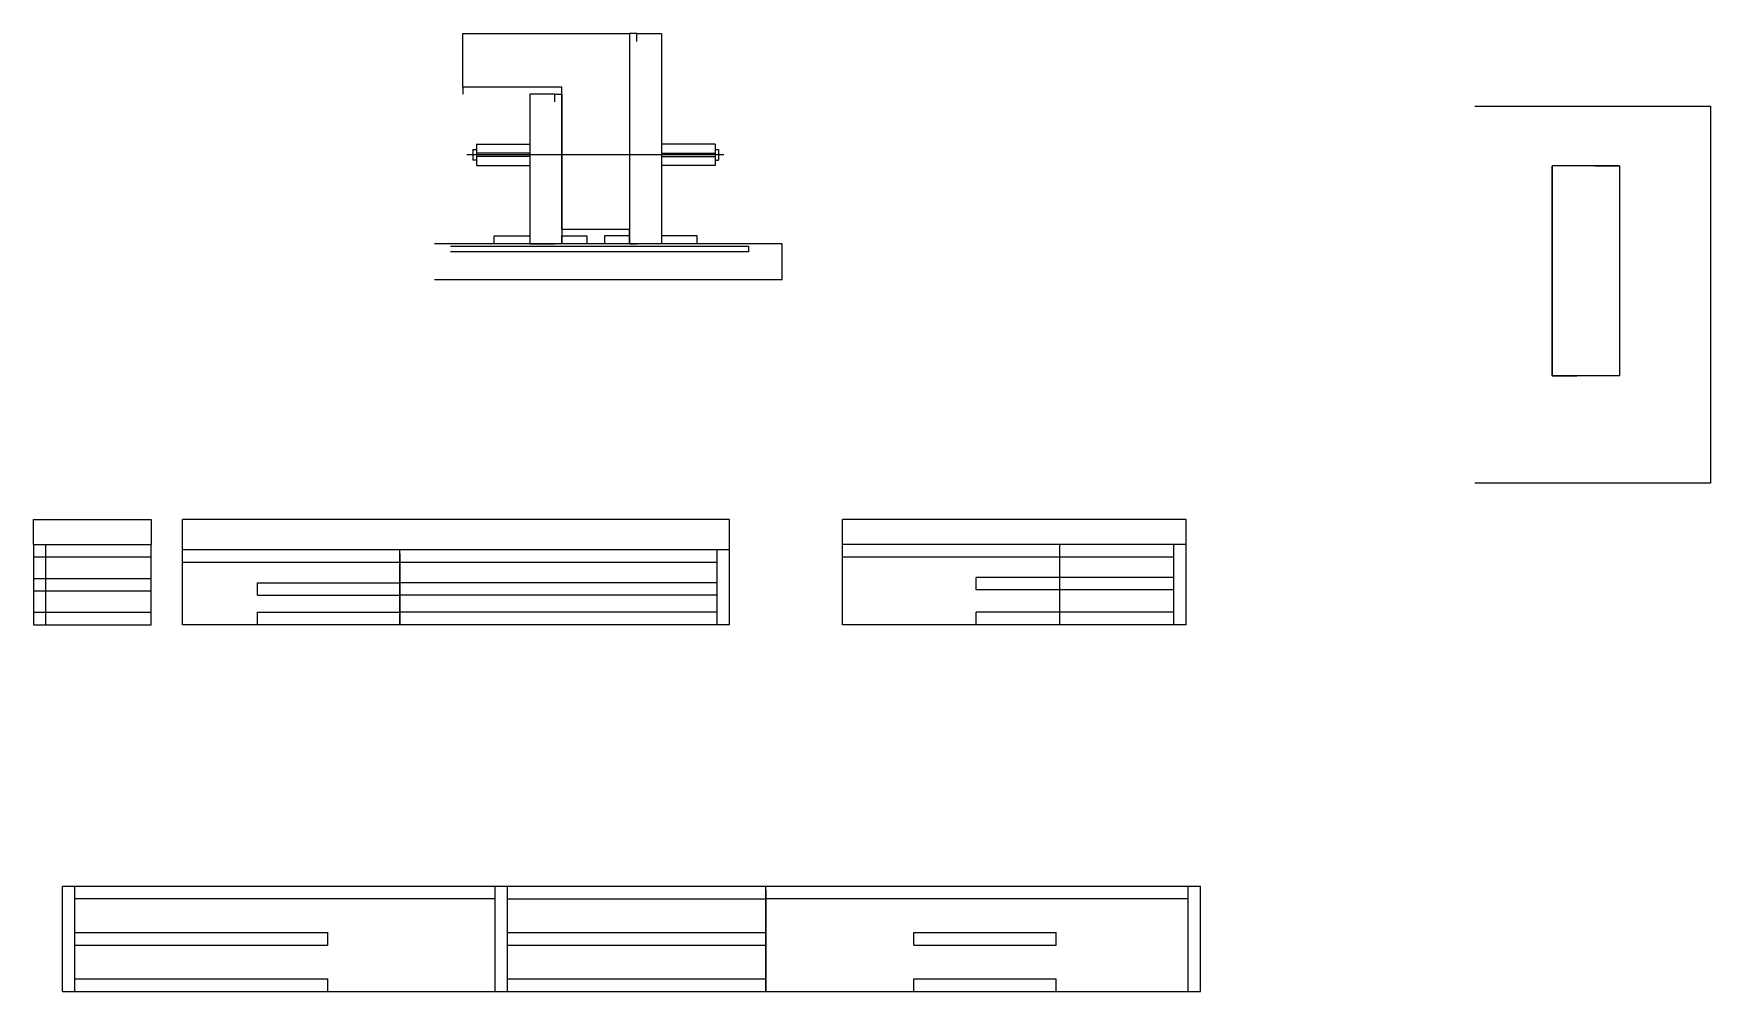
# Model space of a CAD drawing. Header units: metres. Extents: x 8545 to 9487, y 4112 to 4650.
import ezdxf

# ---------------------------------------------------------------- set-up
doc = ezdxf.new("R2010")
doc.units = ezdxf.units.M
for name, color, linetype in [('barrote', 7, 'Continuous'), ('CONCRETO', 7, 'Continuous'), ('COTA', 7, 'Continuous'), ('Cotas', 7, 'Continuous'), ('Madeira', 7, 'Continuous'), ('Painéis', 7, 'Continuous'), ('SARR_2.2x7', 7, 'Continuous'), ('SARR_3.5x7', 7, 'Continuous'), ('SCO-___-LAJ', 7, 'Continuous'), ('TENSOR', 7, 'Continuous')]:
    doc.layers.add(name, color=color, linetype=linetype)

msp = doc.modelspace()

# ---------------------------------------------------------------- linework, layer by layer
at = {"color": 7, "lineweight": 25}
for p, q in [((8793.81, 4587.83), (8793.81, 4575.83)), ((8793.81, 4587.83), (8823.81, 4587.83)), ((8927.81, 4587.83), (8897.81, 4587.83)), ((8927.81, 4587.83), (8927.81, 4575.83)), ((8791.81, 4584.83), (8791.81, 4578.83)), ((8791.81, 4584.83), (8793.81, 4584.83)), ((8793.81, 4578.83), (8791.81, 4578.83)), ((8823.81, 4582.83), (8793.81, 4582.83)), ((8823.81, 4580.83), (8793.81, 4580.83)), ((8793.81, 4575.83), (8823.81, 4575.83)), ((8897.81, 4582.83), (8927.81, 4582.83)), ((8897.81, 4580.83), (8927.81, 4580.83)), ((8927.81, 4575.83), (8897.81, 4575.83)), ((8927.81, 4584.83), (8929.81, 4584.83)), ((8927.81, 4578.83), (8929.81, 4578.83)), ((8929.81, 4584.83), (8929.81, 4578.83))]:
    msp.add_line(p, q, dxfattribs=at)
at = {"layer": 'barrote', "color": 7, "lineweight": 25}
msp.add_lwpolyline([(8770.35, 4511.86), (8965.53, 4511.86), (8965.53, 4531.86), (8770.35, 4531.86)], dxfattribs=at)
at = {"layer": 'CONCRETO', "color": 7, "lineweight": 25}
msp.add_lwpolyline([(8786.21, 4619.86), (8786.21, 4649.86), (8879.81, 4649.86), (8879.81, 4619.86), (8879.81, 4619.86), (8879.81, 4539.86), (8841.81, 4539.86), (8841.81, 4619.86)], dxfattribs=at)
at = {"layer": 'COTA', "color": 7, "lineweight": 25}
for p, q in [((8545.16, 4363.15), (8545.16, 4377.15)), ((8545.16, 4377.15), (8611.16, 4377.15)), ((8611.16, 4377.15), (8611.16, 4363.15)), ((8935.89, 4377.15), (8628.89, 4377.15)), ((8628.89, 4360.15), (8628.89, 4377.15)), ((8935.89, 4360.15), (8935.89, 4377.15)), ((9192.35, 4377.15), (8999.35, 4377.15)), ((8999.35, 4363.15), (8999.35, 4377.15)), ((9192.35, 4363.15), (9192.35, 4377.15))]:
    msp.add_line(p, q, dxfattribs=at)
at = {"layer": 'Cotas', "color": 7, "lineweight": 25}
msp.add_lwpolyline([(9354.29, 4609.12), (9486.66, 4609.12), (9486.66, 4397.55), (9354.29, 4397.55)], dxfattribs=at)
at = {"layer": 'Madeira', "color": 7, "lineweight": 25}
for points in [[(8883.81, 4645.46), (8883.81, 4649.86), (8897.81, 4649.86), (8897.81, 4645.46)], [(8883.81, 4649.86), (8897.81, 4649.86), (8897.81, 4531.86), (8883.81, 4531.86)], [(8837.81, 4611.46), (8837.81, 4615.86), (8823.81, 4615.86), (8823.81, 4611.46)], [(8837.81, 4615.86), (8823.81, 4615.86), (8823.81, 4531.86), (8837.81, 4531.86)], [(8803.81, 4531.86), (8803.81, 4536.26), (8823.81, 4536.26), (8823.81, 4531.86)], [(8841.81, 4531.86), (8841.81, 4536.26), (8855.81, 4536.26), (8855.81, 4531.86)], [(8879.81, 4531.86), (8879.81, 4536.26), (8865.81, 4536.26), (8865.81, 4531.86)], [(8917.81, 4531.86), (8917.81, 4536.26), (8897.81, 4536.26), (8897.81, 4531.86)]]:
    msp.add_lwpolyline(points, dxfattribs=at)
at = {"layer": 'Painéis', "color": 7, "lineweight": 25}
for p, q in [((9435.67, 4575.72), (9397.72, 4575.72)), ((9397.73, 4457.72), (9397.72, 4575.72)), ((9435.67, 4575.72), (9435.67, 4457.72)), ((9435.67, 4457.72), (9397.73, 4457.72)), ((8545.16, 4363.15), (8545.16, 4318.15)), ((8545.16, 4363.15), (8611.16, 4363.15)), ((8611.16, 4318.15), (8611.16, 4363.15)), ((8935.89, 4360.15), (8628.89, 4360.15)), ((8628.89, 4318.15), (8628.89, 4360.15)), ((8750.89, 4318.15), (8750.89, 4360.15)), ((8935.89, 4318.15), (8935.89, 4360.15)), ((9192.35, 4363.15), (8999.35, 4363.15)), ((8999.35, 4318.15), (8999.35, 4363.15)), ((9121.35, 4318.15), (9121.35, 4363.15)), ((9192.35, 4318.15), (9192.35, 4363.15)), ((8545.16, 4318.15), (8611.16, 4318.15)), ((8935.89, 4318.15), (8628.89, 4318.15)), ((9192.35, 4318.15), (8999.35, 4318.15)), ((8561.35, 4171.36), (8804.35, 4171.36)), ((8561.35, 4112.36), (8561.35, 4171.36)), ((8804.35, 4171.36), (9200.35, 4171.36)), ((8804.35, 4112.36), (8804.35, 4171.36)), ((8804.35, 4112.36), (8804.35, 4171.36)), ((8956.35, 4112.36), (8956.35, 4171.36)), ((9200.35, 4112.36), (9200.35, 4171.36)), ((8561.35, 4112.36), (8804.35, 4112.36)), ((8804.35, 4112.36), (9200.35, 4112.36))]:
    msp.add_line(p, q, dxfattribs=at)
for points in [[(8883.81, 4649.86), (8879.81, 4649.86), (8879.81, 4531.86), (8883.81, 4531.86)], [(8841.81, 4615.86), (8841.81, 4619.86), (8786.21, 4619.86), (8786.21, 4615.86)], [(8837.81, 4615.86), (8841.81, 4615.86), (8841.81, 4531.86), (8837.81, 4531.86)], [(8879.81, 4536.26), (8879.81, 4539.86), (8841.81, 4539.86), (8841.81, 4536.26)]]:
    msp.add_lwpolyline(points, dxfattribs=at)
at = {"layer": 'SARR_2.2x7', "color": 7, "lineweight": 25}
for p, q in [((8552.16, 4318.15), (8552.16, 4363.15)), ((8928.89, 4318.15), (8928.89, 4360.15)), ((9185.35, 4318.15), (9185.35, 4363.15)), ((8545.16, 4356.15), (8611.16, 4356.15)), ((8628.89, 4353.15), (8750.89, 4353.15)), ((8928.89, 4353.12), (8750.89, 4353.12)), ((8999.35, 4356.15), (9121.35, 4356.15)), ((9185.35, 4356.12), (9121.35, 4356.12)), ((8545.16, 4344.13), (8611.16, 4344.13)), ((8670.89, 4341.64), (8750.89, 4341.64)), ((8670.89, 4334.64), (8670.89, 4341.64)), ((8928.89, 4341.64), (8750.89, 4341.64)), ((9121.35, 4344.72), (9074.35, 4344.72)), ((9074.35, 4337.72), (9074.35, 4344.72)), ((9185.35, 4344.72), (9121.35, 4344.72)), ((8545.16, 4337.13), (8611.16, 4337.13)), ((8670.89, 4334.64), (8750.89, 4334.64)), ((8928.89, 4334.64), (8750.89, 4334.64)), ((9121.35, 4337.72), (9074.35, 4337.72)), ((9185.35, 4337.72), (9121.35, 4337.72)), ((8545.16, 4325.15), (8611.16, 4325.15)), ((8670.89, 4325.15), (8750.89, 4325.15)), ((8670.89, 4318.15), (8670.89, 4325.15)), ((8928.89, 4325.15), (8750.89, 4325.15)), ((9121.35, 4325.15), (9074.35, 4325.15)), ((9074.35, 4318.15), (9074.35, 4325.15)), ((9185.35, 4325.15), (9121.35, 4325.15)), ((8568.35, 4112.36), (8568.35, 4171.36)), ((8811.35, 4112.36), (8811.35, 4171.36)), ((9193.35, 4112.36), (9193.35, 4171.36)), ((8804.35, 4164.36), (8568.35, 4164.36)), ((8811.35, 4164.36), (8956.35, 4164.36)), ((9193.35, 4164.36), (8956.35, 4164.36)), ((8568.35, 4145.36), (8710.35, 4145.36)), ((8710.35, 4138.36), (8710.35, 4145.36)), ((8811.35, 4145.36), (8956.35, 4145.36)), ((9039.35, 4145.36), (9119.35, 4145.36)), ((9039.35, 4138.36), (9039.35, 4145.36)), ((9119.35, 4138.36), (9119.35, 4145.36)), ((8568.35, 4138.36), (8710.35, 4138.36)), ((8811.35, 4138.36), (8956.35, 4138.36)), ((9039.35, 4138.36), (9119.35, 4138.36)), ((8568.35, 4119.36), (8710.35, 4119.36)), ((8710.35, 4112.36), (8710.35, 4119.36)), ((8811.35, 4119.36), (8956.35, 4119.36)), ((9039.35, 4119.36), (9119.35, 4119.36)), ((9039.35, 4112.36), (9039.35, 4119.36)), ((9119.35, 4112.36), (9119.35, 4119.36))]:
    msp.add_line(p, q, dxfattribs=at)
for points in [[(9411.71, 4575.72), (9397.73, 4575.72), (9397.73, 4457.72), (9411.71, 4457.72)], [(9421.69, 4575.72), (9435.67, 4575.72), (9435.67, 4457.72), (9421.69, 4457.72)]]:
    msp.add_lwpolyline(points, dxfattribs=at)
at = {"layer": 'SARR_3.5x7', "color": 7, "lineweight": 25}
for p, q in [((8750.89, 4357.95), (8750.89, 4318.15)), ((9077.85, 4318.15), (9074.35, 4318.15)), ((9177.35, 4318.15), (9173.85, 4318.15)), ((8956.35, 4169.16), (8956.35, 4112.36)), ((8576.35, 4112.36), (8579.85, 4112.36)), ((8819.35, 4112.36), (8822.85, 4112.36)), ((8952.85, 4112.36), (8956.35, 4112.36)), ((8956.35, 4112.36), (8959.85, 4112.36)), ((9035.85, 4112.36), (9039.35, 4112.36))]:
    msp.add_line(p, q, dxfattribs=at)
at = {"layer": 'SCO-___-LAJ', "color": 7, "lineweight": 25}
msp.add_lwpolyline([(8779.35, 4530.52), (8946.66, 4530.52), (8946.66, 4527.32), (8779.35, 4527.32)], dxfattribs=at)
at = {"layer": 'TENSOR', "color": 7, "lineweight": 25}
msp.add_line((8932.81, 4581.83), (8788.5, 4581.83), dxfattribs=at)

doc.saveas('drawing.dxf')
